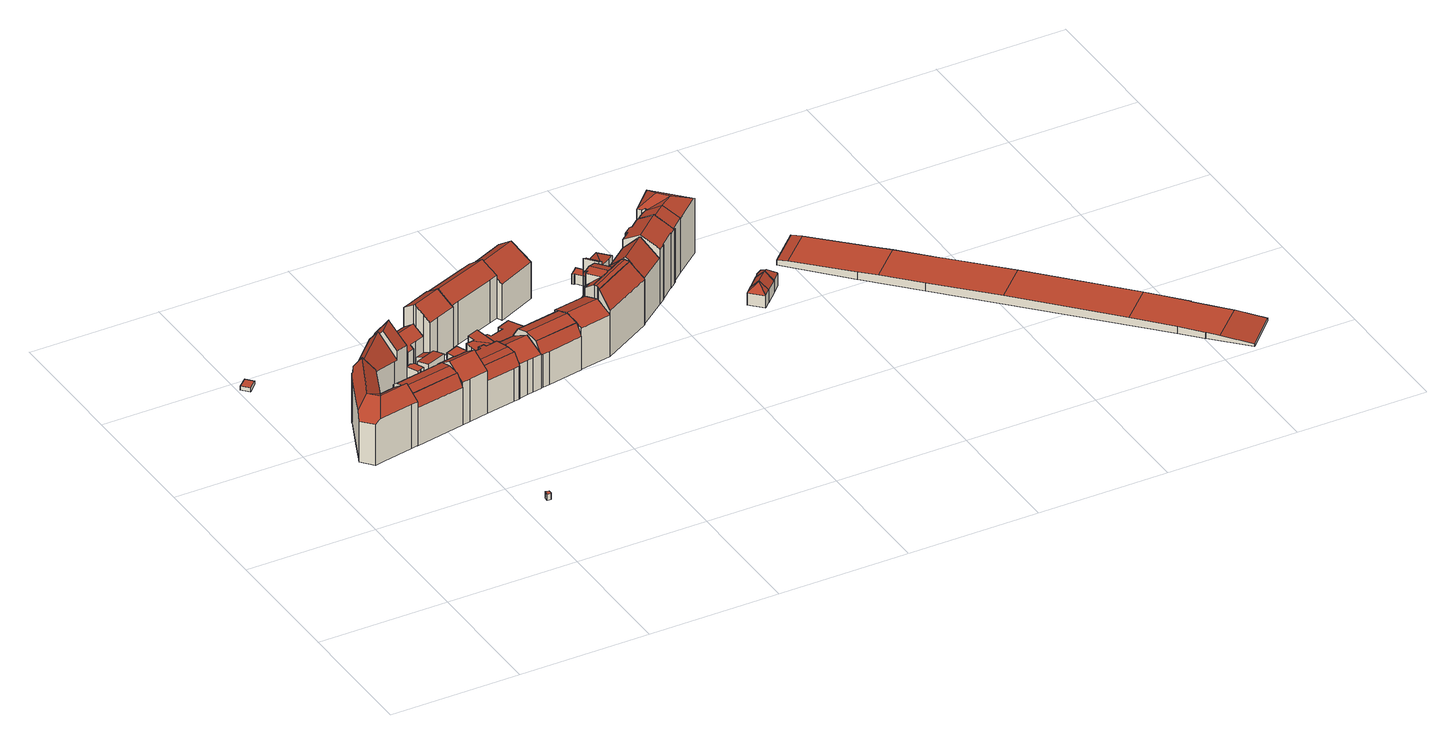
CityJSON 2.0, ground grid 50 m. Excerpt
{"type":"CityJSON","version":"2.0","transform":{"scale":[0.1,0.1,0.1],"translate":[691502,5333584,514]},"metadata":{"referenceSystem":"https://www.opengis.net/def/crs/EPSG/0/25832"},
"CityObjects":{
"building1":{"type":"Building","attributes":{"Gemeindeschluessel":"09162000","HoeheDach":"517.000","HoeheGrund":"515.468","Methode":"2000","NiedrigsteTraufeDesGebaeudes":"517.000","Geometrietyp2DReferenz":"3000","function":"31001_2000","roofType":"1000","measuredHeight":1.53},"geometry":[{"type":"MultiSurface","lod":"2","boundaries":[[[0,1,2,3]],[[4,5,6,7]],[[0,3,4,7]],[[0,7,6,1]],[[2,1,6,5]],[[3,2,5,4]]],"semantics":{"surfaces":[{"type":"WallSurface"},{"type":"GroundSurface"},{"type":"RoofSurface"}],"values":[0,0,0,1,0,2]}}]},
"building2":{"type":"Building","attributes":{"Gemeindeschluessel":"09162000","HoeheDach":"537.551","HoeheGrund":"515.270","Methode":"2000","NiedrigsteTraufeDesGebaeudes":"531.917","Geometrietyp2DReferenz":"3000","function":"31001_1000","roofType":"3100","measuredHeight":22.28,"storeysAboveGround":5},"geometry":[{"type":"MultiSurface","lod":"2","boundaries":[[[8,9,10,11]],[[12,13,14,15,16,17,18,19,20,21]],[[22,23,24,25,26,27,28]],[[29,24,23,30]],[[24,29,31,32,33,25]],[[26,25,33,34,35,36,37,27]],[[38,10,9,14,13,12]],[[39,17,16,40]],[[41,37,36,42,43,44]],[[27,37,41,38,12]],[[44,45,11,10,38,41]],[[46,19,18,47]],[[48,34,33,32]],[[49,28,27,12,21,50]],[[30,51,52,53,54,55,56,46,47,39,40,57,58,8,11,45,44,43,42,59,48,32,31,29]],[[59,35,34,48]],[[53,49,50,54]],[[14,9,8,58,57,15]],[[47,18,17,39]],[[53,52,51,30,23,22,28,49]],[[50,21,20,19,46,56,55,54]],[[42,36,35,59]],[[40,16,15,57]]],"semantics":{"surfaces":[{"type":"WallSurface"},{"type":"RoofSurface"},{"type":"GroundSurface"}],"values":[0,1,1,0,0,1,1,0,0,1,0,0,0,1,2,0,0,0,0,0,0,0,0]}}]},
"building3":{"type":"Building","attributes":{"Gemeindeschluessel":"09162000","HoeheDach":"518.724","HoeheGrund":"516.220","Methode":"3100","NiedrigsteTraufeDesGebaeudes":"518.724","Geometrietyp2DReferenz":"3000","function":"31001_2000","roofType":"1000","measuredHeight":2.5},"geometry":[{"type":"MultiSurface","lod":"2","boundaries":[[[60,61,62,63]],[[64,65,66,67]],[[65,64,68,61,60,69]],[[69,60,63,70]],[[70,63,62,71,67,66]],[[61,68,71,62]],[[68,64,67,71]],[[65,69,70,66]]],"semantics":{"surfaces":[{"type":"WallSurface"},{"type":"RoofSurface"},{"type":"GroundSurface"}],"values":[0,0,1,0,2,0,0,0]}}]},
"building4":{"type":"Building","attributes":{"Gemeindeschluessel":"09162000","HoeheDach":"535.472","HoeheGrund":"515.190","Methode":"2000","NiedrigsteTraufeDesGebaeudes":"530.455","Geometrietyp2DReferenz":"3000","function":"31001_1000","roofType":"3100","measuredHeight":20.28,"storeysAboveGround":4},"geometry":[{"type":"MultiSurface","lod":"2","boundaries":[[[72,73,74,75,76,77]],[[78,79,80,81,82,74,73]],[[82,81,83,84]],[[85,86,87,88,89]],[[80,90,83,81]],[[91,90,80,79]],[[74,82,84,92,75]],[[76,75,92,93,94]],[[95,88,87,96]],[[93,86,85,94]],[[97,89,88,95]],[[79,78,73,72,77,98,97,95,96,99,100,101,91]],[[84,83,90,91,101,100,99,96,87,86,93,92]],[[98,77,76,94,85,89,97]]],"semantics":{"surfaces":[{"type":"WallSurface"},{"type":"RoofSurface"},{"type":"GroundSurface"}],"values":[0,0,0,1,1,0,1,1,0,0,0,2,0,0]}}]},
"building5":{"type":"Building","attributes":{"Gemeindeschluessel":"09162000","HoeheDach":"537.399","HoeheGrund":"515.197","Methode":"2000","NiedrigsteTraufeDesGebaeudes":"527.614","Geometrietyp2DReferenz":"3000","function":"31001_1000","roofType":"3100","measuredHeight":22.2,"storeysAboveGround":6},"geometry":[{"type":"MultiSurface","lod":"2","boundaries":[[[102,103,104,105,106,107,108,109,110,111,112,113,114,115]],[[116,117,118,119,120,121,122]],[[104,119,118,105]],[[116,123,124,117]],[[109,125,126,110]],[[127,128,129,130,131,132]],[[116,122,127,132]],[[102,121,120,103]],[[107,133,134,108]],[[116,132,131,135,136,126,125,134,133,123]],[[103,120,119,104]],[[113,130,129,114]],[[111,136,135,112]],[[102,115,128,127,122,121]],[[118,117,124,137]],[[114,129,128,115]],[[107,106,137,124,123,133]],[[110,126,136,111]],[[113,112,135,131,130]],[[108,134,125,109]],[[105,118,137,106]]],"semantics":{"surfaces":[{"type":"GroundSurface"},{"type":"RoofSurface"},{"type":"WallSurface"}],"values":[0,1,2,2,2,1,2,2,2,1,2,2,2,2,1,2,2,2,2,2,2]}}]},
"building6":{"type":"Building","attributes":{"Gemeindeschluessel":"09162000","HoeheDach":"537.265","HoeheGrund":"515.250","Methode":"2000","NiedrigsteTraufeDesGebaeudes":"532.453","Geometrietyp2DReferenz":"3000","function":"31001_1000","roofType":"3100","measuredHeight":22.02,"storeysAboveGround":5},"geometry":[{"type":"MultiSurface","lod":"2","boundaries":[[[138,139,140,141,142,143]],[[96,144,145,146]],[[147,91,148,96,146,149,150,143,142,141,151,152,153,154]],[[155,156,157,158,159,160]],[[154,157,156,147]],[[146,145,161,149]],[[160,159,162,140,139,138,163,161,145,144]],[[150,163,138,143]],[[148,91,155,160,144,96]],[[149,161,163,150]],[[158,153,152,151,141,140,162,159]],[[153,158,157,154]],[[147,156,155,91]]],"semantics":{"surfaces":[{"type":"WallSurface"},{"type":"GroundSurface"},{"type":"RoofSurface"}],"values":[0,0,1,2,0,0,2,0,0,0,0,0,0]}}]},
"building7":{"type":"Building","attributes":{"Gemeindeschluessel":"09162000","HoeheDach":"521.127","HoeheGrund":"515.127","Methode":"3220","NiedrigsteTraufeDesGebaeudes":"521.127","Geometrietyp2DReferenz":"3000","function":"31001_2000","roofType":"9999","measuredHeight":6},"geometry":[{"type":"MultiSurface","lod":"2","boundaries":[[[164,165,166,167]],[[168,164,167,169]],[[170,171,172,173]],[[165,164,168,174,171,170,175]],[[165,175,176,166]],[[171,174,177,172]],[[174,168,169,177]],[[175,170,173,176]],[[176,173,172,177,169,167,166]]],"semantics":{"surfaces":[{"type":"WallSurface"},{"type":"RoofSurface"},{"type":"GroundSurface"}],"values":[0,0,0,1,0,0,0,0,2]}}]},
"building8":{"type":"Building","attributes":{"Gemeindeschluessel":"09162000","HoeheDach":"528.561","HoeheGrund":"515.020","Methode":"2000","NiedrigsteTraufeDesGebaeudes":"524.226","Geometrietyp2DReferenz":"3000","function":"31001_9998","roofType":"3100","measuredHeight":13.54,"storeysAboveGround":3},"geometry":[{"type":"MultiSurface","lod":"2","boundaries":[[[178,179,180,181]],[[182,183,184,185]],[[186,187,188,189,190,191]],[[192,193,194,195,196,197]],[[198,199,200,188,187,186,201]],[[185,196,195,194,178,181,202,203,204,205,206,207,208,191,190,189,209,210,211,212,182]],[[207,206,213,198,201,208]],[[214,210,209,189,188,200]],[[213,215,216,217,218,180,179,193,192,197,184,183,219,220,214,200,199,198]],[[208,201,186,191]],[[204,216,215,205]],[[185,184,197,196]],[[205,215,213,206]],[[219,183,182,212,211,220]],[[204,203,202,218,217,216]],[[210,214,220,211]],[[194,193,179,178]],[[181,180,218,202]]],"semantics":{"surfaces":[{"type":"WallSurface"},{"type":"RoofSurface"},{"type":"GroundSurface"}],"values":[0,0,0,0,1,2,0,0,1,0,0,0,0,0,0,0,0,0]}}]},
"building9":{"type":"Building","attributes":{"Gemeindeschluessel":"09162000","HoeheDach":"522.656","HoeheGrund":"515.070","Methode":"1000","NiedrigsteTraufeDesGebaeudes":"521.740","Geometrietyp2DReferenz":"3000","function":"31001_9998","roofType":"2100","measuredHeight":7.59,"storeysAboveGround":2},"geometry":[{"type":"MultiSurface","lod":"2","boundaries":[[[221,222,223,224,225,226]],[[227,228,229,230,231,225,224,223]],[[228,232,233,234,229]],[[228,227,223,222,235,232]],[[233,232,235,222,221,226,236,237,234]],[[237,236,226,225,231,230]],[[229,234,237,230]]],"semantics":{"surfaces":[{"type":"WallSurface"},{"type":"GroundSurface"},{"type":"RoofSurface"}],"values":[0,1,0,0,2,0,0]}}]},
"building10":{"type":"Building","attributes":{"Gemeindeschluessel":"09162000","HoeheDach":"520.989","HoeheGrund":"515.170","Methode":"1000","NiedrigsteTraufeDesGebaeudes":"518.875","Geometrietyp2DReferenz":"3000","function":"31001_2000","roofType":"2100","measuredHeight":5.82},"geometry":[{"type":"MultiSurface","lod":"2","boundaries":[[[238,239,240,241,242]],[[243,244,241,240]],[[245,243,240,239]],[[246,238,242,247]],[[246,247,244,243,245]],[[242,241,244,247]],[[246,245,239,238]]],"semantics":{"surfaces":[{"type":"RoofSurface"},{"type":"WallSurface"},{"type":"GroundSurface"}],"values":[0,1,1,1,2,1,1]}}]},
"building11":{"type":"Building","attributes":{"Gemeindeschluessel":"09162000","HoeheDach":"533.091","HoeheGrund":"515.230","Methode":"2000","NiedrigsteTraufeDesGebaeudes":"528.509","Geometrietyp2DReferenz":"3000","function":"31001_1000","roofType":"3100","measuredHeight":17.86,"storeysAboveGround":4},"geometry":[{"type":"MultiSurface","lod":"2","boundaries":[[[141,248,249,250]],[[251,252,253,254]],[[255,256,154,257,258,259,260,261,153]],[[262,263,252,251]],[[264,265,266,267,268,269]],[[270,271,257,154]],[[272,273,274,275]],[[254,253,273,272]],[[275,274,276,277]],[[278,153,261,279,248,141]],[[280,281,270,154,256,255,153,278,141,250,262,251,254,272,275,277,282,268,267,266,283,284,285]],[[259,286,287,288,265,264,260]],[[279,261,260,264,269,289,276,274,273,253,252,263,249,248]],[[258,290,291,287,286,259]],[[250,249,263,262]],[[281,292,271,270]],[[257,271,292,293,294,291,290,258]],[[288,287,291,294,285,284,283,266,265]],[[289,269,268,282,277,276]],[[281,280,285,294,293,292]]],"semantics":{"surfaces":[{"type":"WallSurface"},{"type":"GroundSurface"},{"type":"RoofSurface"}],"values":[0,0,0,0,0,0,0,0,0,0,1,2,2,0,0,0,2,0,0,0]}}]},
"building12":{"type":"Building","attributes":{"Gemeindeschluessel":"09162000","HoeheDach":"536.794","HoeheGrund":"515.130","Methode":"2000","NiedrigsteTraufeDesGebaeudes":"532.263","Geometrietyp2DReferenz":"3000","function":"31001_1000","roofType":"3100","measuredHeight":21.66,"storeysAboveGround":6},"geometry":[{"type":"MultiSurface","lod":"2","boundaries":[[[295,296,297,298,299,300]],[[301,302,303,304,305,306,307,308,298,297,296,309]],[[307,310,311,308]],[[301,312,313,302]],[[308,311,299,298]],[[309,314,312,301]],[[305,304,315,316,317,306]],[[296,295,314,309]],[[317,316,300,299,311,310]],[[303,318,315,304]],[[315,318,313,312,314,295,300,316]],[[302,313,318,303]],[[306,317,310,307]]],"semantics":{"surfaces":[{"type":"WallSurface"},{"type":"GroundSurface"},{"type":"RoofSurface"}],"values":[0,1,0,0,0,0,0,0,2,0,2,0,0]}}]},
"building13":{"type":"Building","attributes":{"Gemeindeschluessel":"09162000","HoeheDach":"517.903","HoeheGrund":"515.350","Methode":"1000","NiedrigsteTraufeDesGebaeudes":"517.903","Geometrietyp2DReferenz":"3000","function":"31001_2000","roofType":"1000","measuredHeight":2.55},"geometry":[{"type":"MultiSurface","lod":"2","boundaries":[[[319,320,321,322]],[[323,321,320,324,325,326,327]],[[328,326,325,329]],[[329,325,324,330]],[[331,328,329,330,319,322,332]],[[331,327,326,328]],[[332,323,327,331]],[[330,324,320,319]],[[322,321,323,332]]],"semantics":{"surfaces":[{"type":"WallSurface"},{"type":"RoofSurface"},{"type":"GroundSurface"}],"values":[0,1,0,0,2,0,0,0,0]}}]},
"building14":{"type":"Building","attributes":{"Gemeindeschluessel":"09162000","HoeheDach":"517.337","HoeheGrund":"514.950","Methode":"1000","NiedrigsteTraufeDesGebaeudes":"517.337","Geometrietyp2DReferenz":"3000","function":"31001_2000","roofType":"1000","measuredHeight":2.39},"geometry":[{"type":"MultiSurface","lod":"2","boundaries":[[[333,334,335,336]],[[336,335,337,338]],[[339,340,334,333]],[[338,341,342,343,339,333,336]],[[343,342,344,345,340,339]],[[345,344,346,337,335,334,340]],[[342,341,338,337,346,344]]],"semantics":{"surfaces":[{"type":"WallSurface"},{"type":"GroundSurface"},{"type":"RoofSurface"}],"values":[0,0,0,1,0,2,0]}}]},
"building15":{"type":"Building","attributes":{"Gemeindeschluessel":"09162000","HoeheDach":"533.420","HoeheGrund":"515.370","Methode":"2000","NiedrigsteTraufeDesGebaeudes":"528.827","Geometrietyp2DReferenz":"3000","function":"31001_1000","roofType":"3100","measuredHeight":18.05,"storeysAboveGround":4},"geometry":[{"type":"MultiSurface","lod":"2","boundaries":[[[347,348,349,350]],[[350,349,351,352]],[[332,353,354,322]],[[348,347,355,356,357,358]],[[359,360,361,362]],[[319,363,364,365]],[[361,360,351,349,348,358,366]],[[367,362,361,366,368,369]],[[370,371,365,364,372,373]],[[350,352,359,362,367,369,374,332,322,375,319,365,371,370,376,356,355,347]],[[370,373,377,376]],[[376,377,357,356]],[[378,368,366,358,357,377,373,372,364,363,379,354,353]],[[375,322,354,379,363,319]],[[374,378,353,332]],[[352,351,360,359]],[[369,368,378,374]]],"semantics":{"surfaces":[{"type":"WallSurface"},{"type":"RoofSurface"},{"type":"GroundSurface"}],"values":[0,0,0,0,0,0,1,0,0,2,0,0,1,0,0,0,0]}}]},
"building16":{"type":"Building","attributes":{"Gemeindeschluessel":"09162000","HoeheDach":"523.596","HoeheGrund":"515.330","Methode":"2000","NiedrigsteTraufeDesGebaeudes":"522.544","Geometrietyp2DReferenz":"3000","function":"31001_1000","roofType":"1000","measuredHeight":8.27,"storeysAboveGround":2},"geometry":[{"type":"MultiSurface","lod":"2","boundaries":[[[380,381,382,383]],[[384,385,386,387]],[[387,388,389,390,391,392,393,380,383,394,384]],[[395,396,397,392,391,390]],[[387,386,398,388]],[[385,399,382,381,400,397,396]],[[393,400,381,380]],[[383,382,399,394]],[[388,398,401,389]],[[389,401,395,390]],[[392,397,400,393]],[[394,399,385,384]],[[401,398,386,385,396,395]]],"semantics":{"surfaces":[{"type":"WallSurface"},{"type":"GroundSurface"},{"type":"RoofSurface"}],"values":[0,0,1,0,0,2,0,0,0,0,0,0,2]}}]},
"building17":{"type":"Building","attributes":{"Gemeindeschluessel":"09162000","HoeheDach":"536.918","HoeheGrund":"515.230","Methode":"2000","NiedrigsteTraufeDesGebaeudes":"532.563","Geometrietyp2DReferenz":"3000","function":"31001_1000","roofType":"3100","measuredHeight":21.69,"storeysAboveGround":6},"geometry":[{"type":"MultiSurface","lod":"2","boundaries":[[[402,403,404,405]],[[406,407,408,409]],[[410,411,404,403,412,413,414,415,416,417]],[[418,413,412,419]],[[420,421,422,410,417,423,424,425]],[[419,412,403,402]],[[426,427,407,406]],[[414,428,429,409,408,415]],[[425,424,427,426]],[[428,414,413,418]],[[402,405,430,422,421,420,425,426,406,409,429,428,418,419]],[[422,430,405,404,411,410]],[[423,417,416,415,408,407,427,424]]],"semantics":{"surfaces":[{"type":"WallSurface"},{"type":"RoofSurface"},{"type":"GroundSurface"}],"values":[0,0,1,0,0,0,0,0,0,0,2,0,1]}}]},
"building18":{"type":"Building","attributes":{"Gemeindeschluessel":"09162000","HoeheDach":"534.618","HoeheGrund":"515.470","Methode":"2000","NiedrigsteTraufeDesGebaeudes":"527.268","Geometrietyp2DReferenz":"3000","function":"31001_9998","roofType":"3100","measuredHeight":19.15,"storeysAboveGround":4},"geometry":[{"type":"MultiSurface","lod":"2","boundaries":[[[431,432,433,434]],[[435,436,437,438]],[[439,440,441,442,443,444,445,446,447,448,431,434,449,450,451,452,453,454,455,456]],[[445,457,458,446]],[[437,436,459,460]],[[461,462,463,464]],[[465,466,467,468,435,438]],[[464,463,469,470,471,433,432,472,473,458,457]],[[444,443,442,441,465,438,437,460,461,464,457,445]],[[446,458,473,447]],[[440,466,465,441]],[[434,433,471,449]],[[456,468,467,439]],[[439,467,466,440]],[[448,472,432,431]],[[460,459,474,462,461]],[[436,435,468,456,455,454,453,452,451,469,463,462,474,459]],[[471,470,469,451,450,449]],[[447,473,472,448]]],"semantics":{"surfaces":[{"type":"WallSurface"},{"type":"GroundSurface"},{"type":"RoofSurface"}],"values":[0,0,1,0,2,0,2,2,0,0,0,0,0,0,0,2,0,0,0]}}]},
"building19":{"type":"Building","attributes":{"Gemeindeschluessel":"09162000","HoeheDach":"520.467","HoeheGrund":"515.400","Methode":"1000","NiedrigsteTraufeDesGebaeudes":"518.874","Geometrietyp2DReferenz":"3000","function":"31001_9998","roofType":"1000","measuredHeight":5.07,"storeysAboveGround":1},"geometry":[{"type":"MultiSurface","lod":"2","boundaries":[[[475,476,477,478]],[[479,480,481,482,483,484,485,486]],[[487,488,489,490]],[[482,481,491,492]],[[490,489,476,475]],[[493,494,495,496]],[[487,490,475,478,493,496,497,498,485,484,483,482,492]],[[499,500,486,485,498,497]],[[487,492,491,488]],[[489,488,491,481,480,479,486,500,499,495,494,477,476]],[[478,477,494,493]],[[496,495,499,497]]],"semantics":{"surfaces":[{"type":"WallSurface"},{"type":"GroundSurface"},{"type":"RoofSurface"}],"values":[0,0,0,0,0,0,1,0,0,2,0,0]}}]},
"building20":{"type":"Building","attributes":{"Gemeindeschluessel":"09162000","HoeheDach":"517.801","HoeheGrund":"515.560","Methode":"1000","NiedrigsteTraufeDesGebaeudes":"517.801","Geometrietyp2DReferenz":"3000","function":"31001_2000","roofType":"1000","measuredHeight":2.24},"geometry":[{"type":"MultiSurface","lod":"2","boundaries":[[[501,502,503,504]],[[505,502,501,506]],[[505,507,508,503,502]],[[504,503,508,509]],[[506,501,504,509,510]],[[505,506,510,507]],[[510,509,508,507]]],"semantics":{"surfaces":[{"type":"WallSurface"},{"type":"GroundSurface"},{"type":"RoofSurface"}],"values":[0,0,1,0,2,0,0]}}]},
"building21":{"type":"Building","attributes":{"Gemeindeschluessel":"09162000","HoeheDach":"535.122","HoeheGrund":"515.640","Methode":"2000","NiedrigsteTraufeDesGebaeudes":"532.403","Geometrietyp2DReferenz":"3000","function":"31001_1000","roofType":"3100","measuredHeight":19.48,"storeysAboveGround":5},"geometry":[{"type":"MultiSurface","lod":"2","boundaries":[[[511,512,513,514,515,516]],[[517,518,519,520,521,522,523,524]],[[521,520,512,511,516,525,522]],[[526,527,528,529]],[[530,531,529,528,532,525]],[[519,518,517,524,533,526,529,531,530,515,514,513]],[[530,525,516,515]],[[513,512,520,519]],[[523,534,527,526,533,524]],[[522,525,532,528,527,534,523]]],"semantics":{"surfaces":[{"type":"WallSurface"},{"type":"RoofSurface"},{"type":"GroundSurface"}],"values":[0,0,1,0,0,2,0,0,0,1]}}]},
"building22":{"type":"Building","attributes":{"Gemeindeschluessel":"09162000","HoeheDach":"535.588","HoeheGrund":"515.310","Methode":"2000","NiedrigsteTraufeDesGebaeudes":"529.886","Geometrietyp2DReferenz":"3000","function":"31001_1000","roofType":"3100","measuredHeight":20.28,"storeysAboveGround":6},"geometry":[{"type":"MultiSurface","lod":"2","boundaries":[[[535,536,537,538]],[[539,538,537,540]],[[541,542,543,544,545,540,537,536]],[[546,547,548,549]],[[550,549,548,551,552,553]],[[543,542,547,546]],[[553,552,554,555]],[[546,549,550,553,555,556,539,540,545,544,543]],[[556,555,554,535,538,539]],[[554,552,551,548,547,542,541,536,535]]],"semantics":{"surfaces":[{"type":"RoofSurface"},{"type":"WallSurface"},{"type":"GroundSurface"}],"values":[0,1,1,1,1,1,1,2,1,0]}}]},
"building23":{"type":"Building","attributes":{"Gemeindeschluessel":"09162000","HoeheDach":"540.288","HoeheGrund":"515.620","Methode":"2000","NiedrigsteTraufeDesGebaeudes":"534.000","Geometrietyp2DReferenz":"3000","function":"31001_9998","roofType":"2100","measuredHeight":24.67,"storeysAboveGround":6},"geometry":[{"type":"MultiSurface","lod":"2","boundaries":[[[557,558,559,560]],[[561,562,563,564]],[[565,566,567,568]],[[569,570,571,572]],[[564,563,573,574]],[[575,576,577,578,579,580]],[[581,530,582,583,584,529]],[[526,585,586,587]],[[588,589,590,591,592,593]],[[594,595,596]],[[597,529,584,598,599,585,526]],[[600,513,601,602,603,604,515]],[[577,605,578]],[[606,607,608,609]],[[610,611,612,613,614,608,607,590,589]],[[568,567,562,561]],[[615,616,617,618,619,620]],[[591,590,607,606]],[[572,571,621,588,593]],[[621,610,589,588]],[[601,622,623,624,625,626,627,602]],[[628,576,575,629]],[[630,625,624,631,632,617,616]],[[633,634,635,605,577,576]],[[636,613,612,637]],[[515,604,582,530]],[[598,638,629,596,595,599]],[[594,596,629,575,580,571,570,639]],[[640,641,642,643]],[[599,595,594,644,645,646,586,585]],[[587,586,646,647]],[[648,649,620,619]],[[650,651,641,640,652,653,654]],[[655,656,566,565]],[[582,604,603,657,658,630,616,615,659,660,583]],[[584,583,660,659,615,620,649,634,633,576,628,629,638,598]],[[609,608,614,661]],[[574,573,662,663]],[[664,650,654,559,558,611,610]],[[560,559,654,653]],[[645,644,639,570,569,665,666]],[[571,580,579,664,610,621]],[[661,614,613,636]],[[578,667,651,650,664,579]],[[667,668,642,641,651]],[[649,648,669,663,662,635,634]],[[631,624,623,670]],[[670,623,622,671]],[[668,656,655,672,643,642]],[[578,605,635,662,573,563,562,567,566,656,668,667]],[[612,611,558,557,673,637]],[[602,627,626,625,630,658,657,603]],[[647,646,645,666]],[[671,513,600,515,530,581,529,597,526,587,647,666,665,569,572,593,592,591,606,609,661,636,637,673,557,560,653,652,640,643,672,655,565,568,561,564,574,663,669,648,619,618,617,632,631,670]],[[671,622,601,513]],[[594,639,644]]],"semantics":{"surfaces":[{"type":"WallSurface"},{"type":"RoofSurface"},{"type":"GroundSurface"}],"values":[0,0,0,0,0,1,0,0,0,0,0,0,0,0,1,0,0,0,0,1,1,0,0,0,0,0,0,1,0,1,0,0,0,0,1,1,0,0,1,0,0,0,0,0,1,0,0,0,0,1,0,0,0,2,0,0]}}]},
"building24":{"type":"Building","attributes":{"Gemeindeschluessel":"09162000","HoeheDach":"519.199","HoeheGrund":"515.760","Methode":"1000","NiedrigsteTraufeDesGebaeudes":"517.595","Geometrietyp2DReferenz":"3000","function":"51009_1610","roofType":"2100","measuredHeight":3.44},"geometry":[{"type":"MultiSurface","lod":"2","boundaries":[[[674,675,676,677]],[[678,679,680,681,682,683]],[[677,676,681,680]],[[679,678,684,685,674,677,680]],[[686,687,683,682,681,676,675]],[[685,686,675,674]],[[685,684,678,683,687,686]]],"semantics":{"surfaces":[{"type":"WallSurface"},{"type":"GroundSurface"},{"type":"RoofSurface"}],"values":[0,0,0,1,2,0,0]}}]},
"building25":{"type":"Building","attributes":{"Gemeindeschluessel":"09162000","HoeheDach":"519.845","HoeheGrund":"515.820","Methode":"1000","NiedrigsteTraufeDesGebaeudes":"519.845","Geometrietyp2DReferenz":"3000","function":"31001_2000","roofType":"1000","measuredHeight":4.03},"geometry":[{"type":"MultiSurface","lod":"2","boundaries":[[[688,689,690,691,692,693]],[[689,694,695,696,697,690]],[[698,699,696,695]],[[694,689,688,693,700,701,702,703,698,695]],[[704,705,699,698,703,702]],[[701,706,704,702]],[[706,707,692,691,690,697,696,699,705,704]],[[701,700,693,692,707,706]]],"semantics":{"surfaces":[{"type":"WallSurface"},{"type":"GroundSurface"},{"type":"RoofSurface"}],"values":[0,0,0,1,0,0,2,0]}}]},
"building26":{"type":"Building","attributes":{"Gemeindeschluessel":"09162000","HoeheDach":"541.380","HoeheGrund":"515.750","Methode":"2000","NiedrigsteTraufeDesGebaeudes":"534.416","Geometrietyp2DReferenz":"3000","function":"31001_9998","roofType":"3100","measuredHeight":25.63,"storeysAboveGround":6},"geometry":[{"type":"MultiSurface","lod":"2","boundaries":[[[708,709,710,711,712,713,714,715,716,678,717,680,718,719,720,721]],[[722,723,724,725,718,680,717,678]],[[726,727,721,720,719,718,725,728]],[[709,708,721,727,729,730]],[[716,715,731,732,722,678]],[[732,731,733,734,728,725,724,723,722]],[[735,736,737,730,729,727,726,728,734]],[[710,709,730,737,736,711]],[[713,712,735,734,733,714]],[[711,736,735,712]],[[714,733,731,715]]],"semantics":{"surfaces":[{"type":"GroundSurface"},{"type":"WallSurface"},{"type":"RoofSurface"}],"values":[0,1,1,1,1,2,2,1,1,1,1]}}]},
"building27":{"type":"Building","attributes":{"Gemeindeschluessel":"09162000","HoeheDach":"527.009","HoeheGrund":"515.970","Methode":"2000","NiedrigsteTraufeDesGebaeudes":"521.849","Geometrietyp2DReferenz":"3000","function":"31001_1000","roofType":"1000","measuredHeight":11.04,"storeysAboveGround":2},"geometry":[{"type":"MultiSurface","lod":"2","boundaries":[[[738,739,740,741,742,743]],[[744,745,746,747,748,749,750,751,752,753]],[[753,754,755,744]],[[752,756,754,753]],[[747,757,758,748]],[[743,759,760,738]],[[757,760,759,758]],[[747,746,745,744,755,739,738,760,757]],[[750,742,741,751]],[[741,740,756,752,751]],[[758,759,743,742,750,749,748]],[[755,754,756,740,739]]],"semantics":{"surfaces":[{"type":"RoofSurface"},{"type":"GroundSurface"},{"type":"WallSurface"}],"values":[0,1,2,2,2,2,0,2,2,2,2,0]}}]},
"building28":{"type":"Building","attributes":{"Gemeindeschluessel":"09162000","HoeheDach":"542.210","HoeheGrund":"515.980","Methode":"1000","NiedrigsteTraufeDesGebaeudes":"538.107","Geometrietyp2DReferenz":"3000","function":"31001_1000","roofType":"3100","measuredHeight":26.23,"storeysAboveGround":6},"geometry":[{"type":"MultiSurface","lod":"2","boundaries":[[[761,762,763,764]],[[765,766,767,768]],[[769,770,771,772]],[[773,774,770,769]],[[775,776,777,771,770,774,778,779,780,781]],[[782,783,762,761]],[[784,778,774,773]],[[785,779,778,784]],[[786,787,766,765]],[[772,771,777,788]],[[781,780,763,762,783,767,766,787,789,790]],[[768,767,783,782]],[[791,792,793,776,775,781,790,794]],[[794,790,789,795]],[[784,773,769,772,788,793,792,791,794,795,786,765,768,782,761,764,796,785]],[[788,777,776,793]],[[795,789,787,786]],[[780,779,785,796,764,763]]],"semantics":{"surfaces":[{"type":"WallSurface"},{"type":"RoofSurface"},{"type":"GroundSurface"}],"values":[0,0,0,0,1,0,0,0,0,0,1,0,0,0,2,0,0,0]}}]},
"building29":{"type":"Building","attributes":{"Gemeindeschluessel":"09162000","HoeheDach":"542.132","HoeheGrund":"516.090","Methode":"2000","NiedrigsteTraufeDesGebaeudes":"538.050","Geometrietyp2DReferenz":"3000","function":"31001_1000","roofType":"3100","measuredHeight":26.04,"storeysAboveGround":6},"geometry":[{"type":"MultiSurface","lod":"2","boundaries":[[[797,798,799,800]],[[801,802,803,804]],[[805,806,807,808]],[[802,809,810,811,812,803]],[[813,811,810,814]],[[815,799,798,813,814,816,817]],[[818,819,806,805]],[[820,821,807,816,814]],[[822,823,824,825,801,804,826,827,797,800,828,818,805,808,829]],[[797,827,811,813,798]],[[808,807,821,829]],[[822,830,831,823]],[[824,832,833,825]],[[822,829,821,820,834,830]],[[809,802,801,825,833]],[[832,824,823,831]],[[818,828,815,817,819]],[[800,799,815,828]],[[817,816,807,806,819]],[[832,831,830,834,810,809,833]],[[804,803,812,826]],[[834,820,814,810]],[[826,812,811,827]]],"semantics":{"surfaces":[{"type":"WallSurface"},{"type":"RoofSurface"},{"type":"GroundSurface"}],"values":[0,0,0,1,1,1,0,1,2,0,0,0,0,0,0,0,0,0,1,1,0,1,0]}}]},
"building30":{"type":"Building","attributes":{"Gemeindeschluessel":"09162000","HoeheDach":"524.050","HoeheGrund":"516.020","Methode":"1000","NiedrigsteTraufeDesGebaeudes":"520.996","Geometrietyp2DReferenz":"3000","function":"31001_9998","roofType":"3200","measuredHeight":8.03},"geometry":[{"type":"MultiSurface","lod":"2","boundaries":[[[835,836,837,838,839,840]],[[841,842,843,844]],[[838,841,845,839]],[[846,847,844,843]],[[840,839,845,847]],[[836,835,846,843,842,837]],[[842,841,838,837]],[[835,840,847,846]],[[845,841,844,847]]],"semantics":{"surfaces":[{"type":"WallSurface"},{"type":"RoofSurface"},{"type":"GroundSurface"}],"values":[0,0,1,0,1,2,0,0,1]}}]},
"building31":{"type":"Building","attributes":{"Gemeindeschluessel":"09162000","HoeheDach":"524.231","HoeheGrund":"515.750","Methode":"1000","NiedrigsteTraufeDesGebaeudes":"520.800","Geometrietyp2DReferenz":"3000","function":"31001_2523","roofType":"3100","measuredHeight":8.48},"geometry":[{"type":"MultiSurface","lod":"2","boundaries":[[[848,849,850,851]],[[852,853,854,855]],[[851,856,857,858,859,848]],[[859,860,849,848]],[[860,859,858,854,853]],[[850,849,860,853,852]],[[856,852,855,857]],[[851,850,852,856]],[[857,855,854,858]]],"semantics":{"surfaces":[{"type":"WallSurface"},{"type":"RoofSurface"},{"type":"GroundSurface"}],"values":[0,1,2,0,0,1,0,0,0]}}]},
"building32":{"type":"Building","attributes":{"Gemeindeschluessel":"09162000","HoeheDach":"523.934","HoeheGrund":"515.930","Methode":"1000","NiedrigsteTraufeDesGebaeudes":"520.209","Geometrietyp2DReferenz":"3000","function":"31001_9998","roofType":"3200","measuredHeight":8,"storeysAboveGround":1},"geometry":[{"type":"MultiSurface","lod":"2","boundaries":[[[861,862,863,864,865,866,867,868]],[[869,870,871,872,873,874]],[[875,876,877,878]],[[879,880,863,862,881]],[[870,869,874,882,883,875,878,867,866,865,864,884,885,886]],[[886,887,871,870]],[[878,877,868,867]],[[879,887,886,885,884,880]],[[864,863,880,884]],[[871,887,879,881,872]],[[883,888,876,875]],[[882,874,873,889,888,883]],[[889,873,872,881,862,861,868,877,876,888]]],"semantics":{"surfaces":[{"type":"WallSurface"},{"type":"RoofSurface"},{"type":"GroundSurface"}],"values":[0,0,0,1,2,0,0,0,0,1,0,0,1]}}]},
"building33":{"type":"Building","attributes":{"Gemeindeschluessel":"09162000","HoeheDach":"519.820","HoeheGrund":"511.430","Methode":"2000","NiedrigsteTraufeDesGebaeudes":"517.195","Geometrietyp2DReferenz":"3000","function":"53001_1800","roofType":"3900","measuredHeight":8.39},"geometry":[{"type":"MultiSurface","lod":"2","boundaries":[[[890,891,892,893]],[[894,891,890,895,896]],[[894,897,892,891]],[[898,899,900,901,902,903]],[[904,905,906,907]],[[908,909,910,900,899,911,895,890,893,912,913,914,904,907,915]],[[916,917,918,919]],[[913,912,920,921,922]],[[919,923,909,908,916]],[[915,907,906,918,917]],[[910,924,901,900]],[[912,893,892,897,920]],[[902,925,926,903]],[[911,899,898,927,928]],[[927,898,903,926,922,921]],[[901,924,923,919,918,906,905,929,925,902]],[[916,908,915,917]],[[909,923,924,910]],[[914,929,905,904]],[[914,913,922,926,925,929]],[[911,928,896,895]],[[927,921,920,897,894,896,928]]],"semantics":{"surfaces":[{"type":"WallSurface"},{"type":"RoofSurface"},{"type":"GroundSurface"}],"values":[0,0,1,0,0,2,1,0,0,0,0,0,1,0,1,1,0,0,0,0,0,1]}}]}
},
"vertices":[
[33,1422,15],[66,1453,15],[66,1453,30],[33,1422,30],[8,1450,30],[42,1480,30],[42,1480,15],[8,1450,15],
[306,1132,13],[306,1132,232],[344,1113,184],[344,1113,13],[212,939,235],[229,974,235],[303,1134,236],[275,1148,200],[259,1121,196],[257,1123,193],[241,1097,190],[243,1096,192],[187,966,197],[162,908,199],[222,840,191],[342,863,191],[369,868,191],[359,925,235],[252,904,235],[245,903,235],[209,837,191],[369,868,13],[342,863,13],[359,925,13],[359,930,13],[359,930,232],[357,941,223],[347,996,180],[320,991,180],[290,985,179],[290,986,179],[257,1123,13],[259,1121,13],[289,985,180],[320,991,13],[290,985,13],[289,985,13],[290,986,13],[243,1096,13],[241,1097,13],[357,941,13],[188,833,179],[148,876,179],[222,840,13],[209,837,13],[188,833,13],[148,876,13],[162,908,13],[187,966,13],[275,1148,13],[303,1134,13],[347,996,13],
[582,355,47],[585,372,47],[585,372,22],[582,355,22],[599,362,47],[599,356,47],[599,356,22],[599,362,22],[599,370,47],[597,353,47],[597,353,22],[599,370,22],
[357,938,12],[359,930,12],[359,930,213],[357,938,215],[357,941,214],[357,941,12],[364,898,12],[369,868,12],[369,868,165],[364,898,208],[364,898,207],[558,933,208],[558,933,207],[351,977,208],[545,1013,208],[540,1037,187],[348,1001,188],[347,996,192],[563,904,165],[563,904,12],[551,973,215],[545,1013,207],[351,977,207],[348,1001,12],[540,1037,12],[347,996,12],[351,977,12],[545,1013,12],[551,973,12],[558,933,12],
[452,1179,12],[349,1116,12],[344,1113,12],[306,1132,12],[275,1148,12],[423,1295,12],[438,1310,12],[463,1335,12],[465,1337,12],[468,1338,12],[488,1296,12],[494,1285,12],[507,1258,12],[524,1224,12],[438,1255,215],[435,1260,222],[306,1132,222],[344,1113,175],[349,1116,174],[452,1179,142],[469,1191,136],[420,1292,161],[420,1292,180],[463,1335,161],[465,1337,161],[469,1191,175],[524,1224,159],[507,1258,198],[494,1285,229],[492,1289,234],[444,1241,234],[423,1295,161],[438,1310,161],[488,1296,223],[468,1338,162],[275,1148,179],
[632,1042,197],[649,1045,197],[650,1045,197],[650,1045,12],[649,1045,12],[632,1042,12],[540,1037,189],[571,1041,190],[571,1041,12],[594,910,12],[551,974,12],[608,1048,12],[610,1038,12],[655,1010,12],[658,993,12],[658,989,12],[668,923,12],[563,904,185],[594,910,185],[668,923,185],[658,989,230],[658,993,233],[551,974,233],[608,1048,190],[655,1010,221],[610,1038,197],
[560,1230,71],[574,1195,71],[574,1195,11],[560,1230,11],[545,1235,71],[545,1235,11],[557,1187,71],[545,1182,71],[545,1182,11],[557,1187,11],[524,1224,71],[559,1189,71],[559,1189,11],[524,1224,11],
[550,1258,10],[550,1258,102],[545,1270,112],[545,1270,10],[631,1302,10],[631,1302,114],[596,1289,113],[596,1289,10],[493,1347,113],[595,1383,113],[602,1385,113],[602,1385,10],[595,1383,10],[493,1347,10],[570,1279,112],[575,1267,103],[575,1267,10],[570,1279,10],[570,1280,10],[570,1280,113],[488,1298,146],[615,1342,146],[617,1343,146],[468,1338,113],[531,1265,10],[521,1262,10],[507,1258,10],[494,1285,10],[488,1296,10],[488,1298,10],[468,1338,10],[617,1343,10],[617,1341,10],[620,1332,10],[622,1327,10],[488,1296,144],[617,1341,144],[494,1285,135],[507,1258,113],[521,1262,112],[531,1265,112],[622,1327,133],[620,1332,137],
[651,1247,80],[663,1212,86],[663,1212,11],[651,1247,11],[647,1258,11],[647,1258,77],[601,1187,11],[587,1182,11],[569,1229,11],[613,1246,11],[646,1258,11],[587,1182,87],[587,1182,86],[569,1229,77],[601,1187,86],[646,1258,77],[613,1246,77],
[613,1246,70],[647,1258,70],[642,1272,63],[631,1302,49],[596,1289,49],[642,1272,12],[631,1302,12],[647,1258,12],[613,1246,12],[596,1289,12],
[650,1045,184],[715,1054,184],[715,1054,12],[737,1071,12],[737,1071,183],[739,1059,184],[739,1059,12],[659,985,12],[664,952,12],[668,923,145],[664,952,188],[664,952,187],[659,985,191],[658,989,190],[713,1067,12],[713,1067,183],[795,1010,191],[795,1008,191],[795,1008,12],[795,1010,12],[793,1021,12],[793,1021,190],[781,943,12],[781,943,145],[758,1062,12],[758,1062,184],[779,1066,184],[779,1066,12],[784,1067,184],[784,1067,12],[654,1018,12],[654,1018,187],[805,948,12],[803,947,12],[789,1042,12],[799,989,12],[802,977,12],[807,948,12],[801,977,187],[802,977,187],[799,989,188],[789,1042,187],[801,977,188],[802,977,188],[803,947,145],[805,948,145],[807,948,145],
[753,1324,187],[753,1324,11],[732,1381,11],[715,1428,11],[715,1428,195],[732,1381,228],[678,1287,11],[642,1272,11],[631,1302,11],[620,1332,11],[619,1336,11],[617,1341,11],[602,1385,11],[638,1398,11],[756,1318,11],[602,1385,193],[638,1398,194],[678,1287,183],[642,1272,183],[756,1318,183],[620,1332,225],[619,1336,228],[617,1341,224],[631,1302,204],
[795,1104,14],[795,1104,39],[797,1092,39],[797,1092,14],[779,1089,39],[792,1121,39],[800,1123,39],[792,1164,39],[766,1158,39],[792,1164,14],[800,1123,14],[792,1121,14],[766,1158,14],[779,1089,14],
[761,1302,9],[761,1302,33],[779,1255,33],[779,1255,9],[749,1244,33],[749,1244,9],[712,1282,9],[712,1282,33],[728,1237,9],[727,1236,9],[720,1257,9],[727,1236,33],[720,1257,33],[728,1237,33],
[899,964,14],[899,964,153],[865,958,153],[865,958,14],[842,954,153],[842,954,14],[779,1089,155],[797,1092,155],[884,1036,14],[870,1105,14],[870,1105,155],[884,1036,194],[807,948,14],[807,948,153],[795,1008,187],[795,1008,14],[795,1104,149],[814,1107,148],[814,1107,14],[793,1020,194],[793,1020,14],[793,1021,194],[793,1021,14],[816,1096,14],[815,1099,14],[815,1099,153],[816,1096,155],[784,1067,14],[797,1096,14],[838,1099,14],[838,1099,155],[784,1067,168],[797,1096,153],
[823,1272,13],[823,1272,96],[846,1190,87],[846,1190,13],[850,1177,13],[850,1177,85],[792,1164,85],[792,1164,13],[766,1158,13],[759,1193,13],[753,1221,13],[777,1225,13],[788,1228,13],[779,1255,13],[848,1183,13],[753,1221,93],[777,1225,93],[788,1228,93],[766,1158,85],[848,1183,86],[779,1255,96],[759,1193,90],
[941,1395,12],[941,1395,186],[785,1336,186],[785,1336,12],[892,1495,12],[892,1495,192],[925,1508,192],[925,1508,12],[753,1324,186],[763,1327,186],[975,1408,186],[953,1452,221],[950,1458,226],[948,1462,229],[736,1381,229],[733,1380,229],[953,1452,12],[975,1408,12],[723,1407,12],[733,1380,12],[753,1324,12],[723,1407,208],[715,1428,192],[715,1428,12],[748,1440,12],[748,1440,192],[950,1458,12],[948,1462,12],[763,1327,12],
[941,1134,15],[941,1134,133],[969,1138,133],[969,1138,15],[1066,1020,193],[1066,1020,194],[894,991,194],[894,991,193],[935,971,15],[905,965,15],[899,964,15],[894,991,15],[884,1037,15],[875,1083,15],[870,1105,15],[877,1106,15],[908,1111,15],[944,1117,15],[971,1121,15],[1044,1134,15],[1045,1134,15],[1048,1113,15],[1053,1087,15],[1057,1067,15],[1066,1020,15],[1071,995,15],[870,1105,159],[877,1106,159],[1057,1067,206],[884,1037,206],[875,1083,194],[1048,1113,194],[1048,1113,193],[875,1083,193],[899,964,149],[905,965,149],[935,971,149],[1071,995,151],[1045,1134,159],[1044,1134,159],[971,1121,160],[944,1117,159],[908,1111,159],[1053,1087,201],
[823,1272,14],[823,1272,51],[872,1290,51],[872,1290,14],[977,1327,49],[1005,1239,63],[1006,1234,64],[1006,1234,14],[1005,1239,14],[977,1327,14],[976,1332,14],[976,1332,49],[848,1183,14],[848,1183,65],[846,1190,64],[846,1190,14],[1008,1227,65],[1008,1227,14],[878,1273,14],[878,1273,53],[932,1290,53],[932,1290,14],[926,1310,14],[943,1317,14],[926,1310,50],[943,1317,49],
[1032,1154,38],[1032,1154,16],[1025,1190,16],[1025,1190,38],[991,1146,16],[991,1146,38],[982,1190,16],[1023,1197,16],[1023,1197,38],[982,1190,38],
[1195,1020,186],[1195,1017,185],[1195,1017,16],[1195,1020,16],[1186,1081,16],[1186,1081,208],[1057,1067,16],[1070,999,16],[1071,995,16],[1071,995,184],[1070,999,186],[1057,1067,211],[1045,1134,186],[1045,1134,16],[1184,1088,211],[1174,1156,16],[1174,1156,186],[1182,1106,205],[1182,1106,16],[1184,1088,16],[1183,1098,16],[1183,1098,208],[1172,1155,16],[1172,1155,186],
[948,1463,216],[1098,1529,216],[1075,1574,182],[925,1508,182],[925,1508,13],[1075,1574,13],[1120,1484,181],[1134,1457,160],[1134,1457,13],[1120,1484,13],[1098,1529,13],[985,1388,13],[985,1388,159],[975,1408,174],[975,1408,13],[970,1418,13],[970,1418,181],[953,1452,208],[953,1452,13],[950,1458,212],[950,1458,13],[948,1463,13],
[1225,1239,16],[1225,1239,226],[1232,1239,227],[1232,1239,16],[1283,1220,16],[1283,1220,219],[1301,1230,219],[1301,1230,16],[1259,1223,16],[1259,1223,206],[1276,1232,206],[1276,1232,16],[1205,1193,16],[1205,1193,256],[1202,1199,256],[1202,1199,16],[1304,1232,219],[1304,1232,16],[1264,1155,261],[1274,1160,259],[1295,1172,253],[1291,1177,253],[1251,1227,253],[1221,1210,261],[1184,1091,16],[1184,1088,262],[1184,1091,263],[1182,1106,259],[1174,1156,220],[1178,1158,220],[1178,1158,16],[1201,1205,228],[1201,1207,227],[1201,1211,226],[1201,1211,16],[1201,1207,16],[1201,1205,16],[1230,1142,253],[1233,1137,258],[1233,1137,253],[1181,1107,16],[1181,1107,259],[1181,1107,258],[1186,1075,16],[1195,1017,201],[1186,1075,258],[1186,1075,259],[1186,1081,260],[1295,1172,258],[1202,1218,16],[1202,1218,226],[1205,1224,225],[1205,1224,16],[1221,1210,231],[1225,1238,226],[1219,1237,226],[1213,1234,225],[1209,1229,225],[1345,1183,263],[1351,1175,260],[1351,1175,16],[1345,1183,16],[1343,1185,16],[1343,1185,262],[1202,1199,231],[1388,1127,201],[1389,1128,201],[1370,1151,232],[1355,1171,258],[1314,1148,258],[1252,1113,258],[1264,1155,259],[1254,1149,259],[1355,1171,259],[1370,1151,16],[1355,1171,16],[1295,1172,259],[1336,1195,259],[1336,1195,258],[1213,1234,16],[1219,1237,16],[1233,1137,259],[1194,1187,253],[1245,1236,16],[1245,1236,200],[1250,1233,200],[1250,1233,16],[1194,1187,206],[1190,1184,206],[1198,1170,220],[1198,1170,16],[1337,1193,16],[1337,1193,259],[1244,1236,229],[1244,1236,200],[1244,1236,16],[1239,1238,16],[1239,1238,228],[1255,1228,16],[1255,1228,201],[1252,1113,259],[1314,1148,259],[1304,1160,263],[1243,1125,263],[1209,1229,16],[1306,1232,219],[1306,1232,16],[1251,1227,231],[1194,1187,16],[1190,1184,16],[1251,1227,200],[1254,1229,200],[1336,1195,16],[1389,1128,16],[1388,1127,16],[1254,1229,16],[1225,1238,16],
[1241,1323,18],[1241,1323,36],[1284,1352,52],[1284,1352,18],[1306,1232,18],[1311,1236,18],[1345,1263,18],[1345,1263,52],[1311,1236,38],[1306,1232,37],[1305,1232,18],[1304,1232,18],[1304,1232,36],[1305,1232,36],
[1309,1445,18],[1320,1430,18],[1320,1430,58],[1309,1445,58],[1301,1455,58],[1301,1455,18],[1320,1431,18],[1349,1454,18],[1349,1454,58],[1320,1431,58],[1323,1486,18],[1323,1486,58],[1301,1454,18],[1298,1452,18],[1292,1460,18],[1295,1462,18],[1292,1460,58],[1295,1462,58],[1298,1452,58],[1301,1454,58],
[1411,1145,18],[1389,1128,18],[1385,1132,18],[1370,1151,18],[1351,1175,18],[1346,1182,18],[1343,1185,18],[1337,1193,18],[1317,1219,18],[1307,1233,18],[1409,1314,18],[1448,1264,18],[1487,1213,18],[1491,1207,18],[1306,1232,212],[1307,1233,212],[1345,1263,212],[1409,1314,212],[1487,1213,211],[1491,1207,204],[1448,1264,274],[1411,1145,205],[1389,1128,206],[1337,1193,260],[1317,1219,228],[1343,1185,270],[1346,1182,274],[1351,1175,265],[1370,1151,235],[1385,1132,211],
[1378,1404,94],[1378,1405,94],[1412,1506,79],[1390,1488,83],[1349,1454,93],[1343,1449,94],[1429,1446,20],[1378,1405,20],[1378,1404,20],[1355,1385,20],[1320,1430,20],[1343,1449,20],[1349,1454,20],[1390,1488,20],[1412,1506,20],[1451,1464,20],[1451,1464,78],[1429,1446,83],[1412,1506,78],[1355,1385,130],[1320,1430,130],[1343,1449,113],[1378,1404,113],
[1510,1395,20],[1510,1395,248],[1547,1347,282],[1547,1347,20],[1436,1348,20],[1436,1348,241],[1465,1372,241],[1465,1372,20],[1515,1226,20],[1515,1226,243],[1516,1225,242],[1516,1225,20],[1570,1273,20],[1570,1273,243],[1485,1215,250],[1491,1207,244],[1493,1205,242],[1572,1271,241],[1593,1289,241],[1548,1347,282],[1449,1262,282],[1472,1364,20],[1472,1364,248],[1572,1271,20],[1593,1289,20],[1443,1341,20],[1443,1341,247],[1493,1205,20],[1432,1332,247],[1409,1314,246],[1449,1262,20],[1485,1215,20],[1491,1207,20],[1409,1314,20],[1432,1332,20],[1548,1347,20],
[1565,1433,21],[1565,1433,248],[1564,1437,249],[1564,1437,21],[1547,1347,21],[1547,1347,278],[1510,1395,243],[1510,1395,21],[1580,1494,21],[1580,1494,243],[1628,1541,242],[1628,1541,21],[1550,1343,281],[1599,1383,281],[1558,1427,246],[1545,1424,242],[1562,1431,245],[1652,1420,281],[1552,1440,244],[1617,1458,281],[1541,1453,245],[1540,1454,21],[1540,1454,243],[1736,1410,248],[1743,1416,242],[1642,1335,21],[1597,1296,21],[1599,1294,21],[1593,1289,21],[1545,1424,21],[1558,1427,21],[1552,1440,21],[1743,1416,21],[1642,1335,243],[1597,1296,242],[1599,1294,241],[1593,1289,240],[1643,1335,243],
[1791,1011,20],[1791,1012,20],[1817,1037,20],[1817,1037,70],[1791,1012,70],[1791,1011,70],[1794,1060,100],[1794,1060,20],[1771,1083,20],[1771,1083,70],[1792,1058,100],[1745,1058,20],[1745,1058,70],
[1861,1079,18],[1861,1079,68],[1817,1037,68],[1817,1037,18],[1794,1060,102],[1838,1102,102],[1815,1126,68],[1771,1083,68],[1794,1060,18],[1771,1083,18],[1815,1126,18],[1838,1102,18],[1838,1102,101],
[1848,1154,69],[1851,1152,72],[1859,1148,69],[1859,1148,19],[1851,1152,19],[1848,1154,19],[1846,1154,19],[1846,1154,67],[1839,1101,19],[1861,1079,19],[1861,1079,69],[1839,1101,99],[1838,1102,98],[1838,1102,19],[1826,1137,19],[1826,1137,66],[1834,1150,62],[1834,1150,19],[1889,1112,73],[1862,1140,73],[1850,1112,99],[1817,1124,19],[1815,1126,19],[1862,1140,19],[1889,1112,19],[1892,1109,19],[1892,1109,69],[1815,1126,66],[1817,1124,69],
[1949,1218,22],[1949,1218,41],[2065,1328,41],[2065,1328,22],[1975,1190,45],[2144,1010,22],[2144,1010,52],[2092,1299,45],[2310,836,56],[2310,836,22],[2926,200,22],[2926,200,50],[2808,322,55],[2502,638,58],[3042,310,22],[3042,310,50],[3111,238,47],[3111,238,22],[3117,5,22],[2997,125,22],[2995,127,22],[2144,1009,22],[2260,1120,22],[2425,947,22],[3042,311,22],[3230,118,22],[3117,5,32],[3230,118,33],[3149,200,45],[3032,90,45],[2260,1120,52],[2313,1065,55],[2425,947,56],[2997,125,47],[2995,127,47],[2925,431,55],[2619,748,58],[2196,955,55],[2144,1009,52],[3042,311,50]
]}
